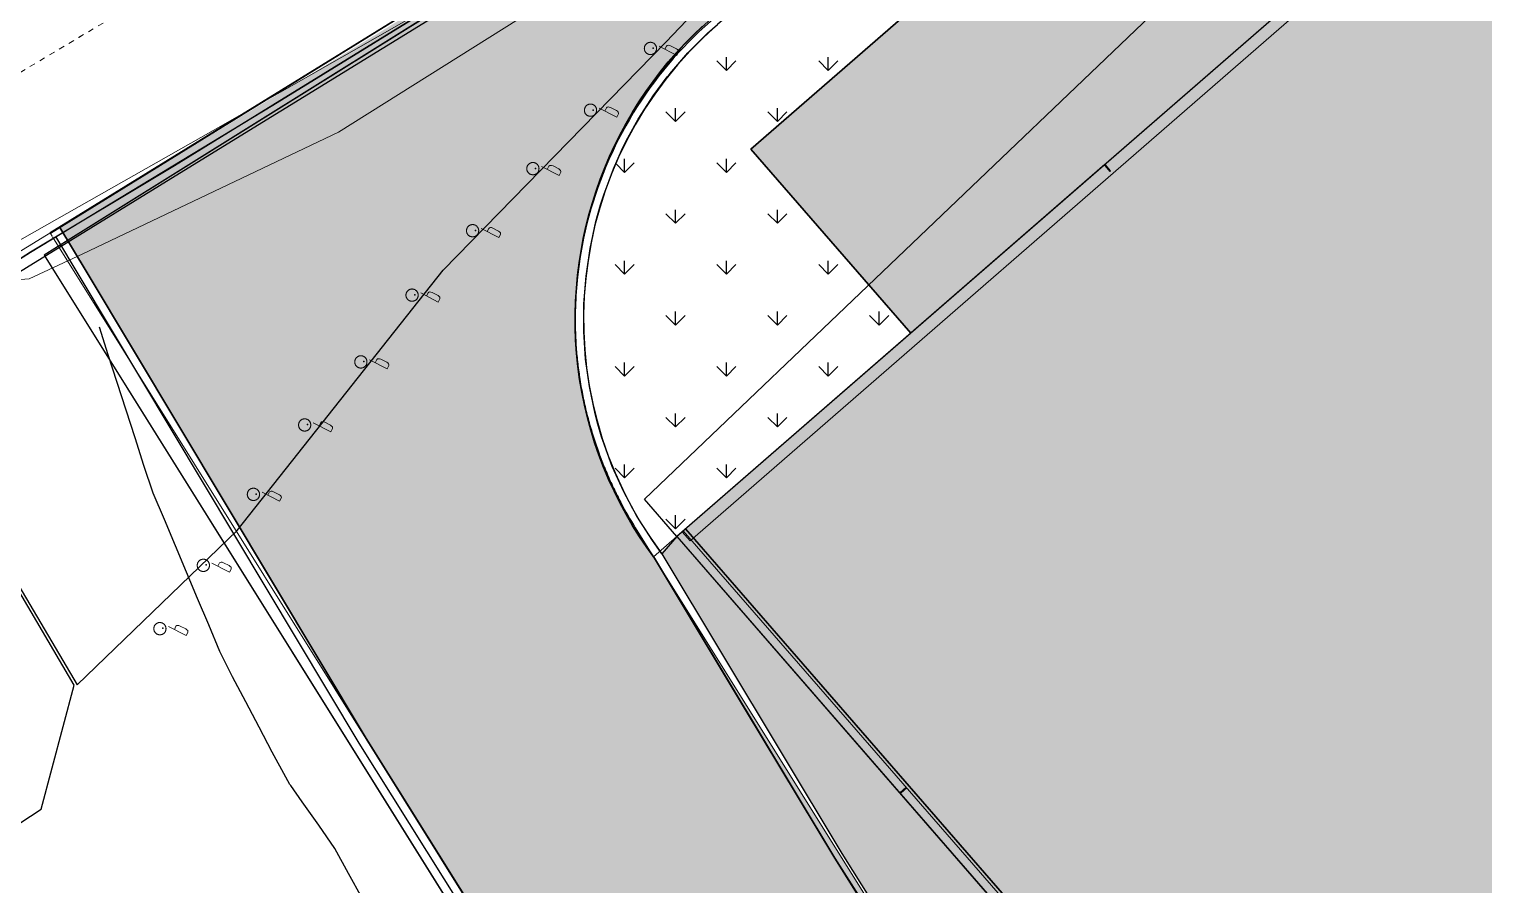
# Model space of a CAD drawing. Header units: metres. Extents: x 3 to 509016, y 4 to 6969473.
# Drawn here: x 507725.1 to 507750.76, y 6967223.06 to 6967238.15 of the extents above; entities that cross this region are included whole.
import ezdxf

# ---------------------------------------------------------------- set-up
doc = ezdxf.new("R2010")
doc.units = ezdxf.units.M
for name, pattern in [('AEC_Double Dash', [0.039, 0.015, -0.004, 0.006, -0.004, 0.006, -0.004]), ('DASHED', [19.05, 12.7, -6.35]), ('ISO-DASHED', [12, 8, -4]), ('ISO-DATUM', [30, 25, -5])]:
    doc.linetypes.add(name, pattern=pattern)
doc.layers.add('_PROP-BDY', color=6, linetype='Continuous', plot=False)
for name, color, linetype, lineweight in [('A-FLOR', 252, 'Continuous', 5), ('A-WALL', 252, 'Continuous', 5), ('A-WALL-FNSH', 252, 'Continuous', 5), ('C-PROP-LINE', 252, 'AEC_Double Dash', 5), ('D_UG_PIPES', 252, 'EXIST_SWD', 0), ('ROAD_FURNITURE', 252, 'Continuous', 0), ('S_RM_UG_PIPES', 252, 'EXIST_RISINGMAIN', 0)]:
    doc.layers.add(name, color=color, linetype=linetype, lineweight=lineweight)
doc.layers.add('C_HATCH_PR_BUILDING', color=7, linetype='Continuous', true_color=0xffffff)
doc.layers.add('HATCH_PAVEMENT_FOOTPATH', color=7, linetype='Continuous', true_color=0xffe8a3)
for name, color, linetype in [('CIV_BUILDING FOOTPRINT', 252, 'ISO-DATUM'), ('CIV_BUILDING ROOF', 7, 'DASHED'), ('EWS_BATTER TOE', 252, 'Continuous'), ('HATCH_LANDSCAPE', 1, 'Continuous'), ('HATCH_PAVEMENT_CARPARK', 254, 'Continuous'), ('KRB_BACK', 252, 'Continuous'), ('KRB_INV BARRIER [TYPE 1]', 2, 'ISO-DASHED'), ('KRB_LIP', 252, 'Continuous'), ('mga2020bdy', 252, 'Continuous'), ('mga2020ROAD_FURNITURE', 252, 'Continuous'), ('mga2020ROAD_KERB_BACK', 252, 'Continuous'), ('mga2020ROAD_KERB_LIP', 252, 'Continuous'), ('mga2020STR_SURFACES', 252, 'Continuous'), ('mga2020TOPO_GEN', 252, 'Continuous'), ('PAV_DRIVEWAY HEAVY DUTY', 252, 'Continuous'), ('PAV_FOOTPATH', 252, 'Continuous'), ('STRINGS LIP', 60, 'Continuous'), ('XREF', 7, 'Continuous')]:
    doc.layers.add(name, color=color, linetype=linetype)
doc.styles.get("Standard").update_dxf_attribs({"font": 'ARIALN.TTF'})
doc.linetypes.add('EXIST_RISINGMAIN', pattern='A,5,-2.5,5,-2,["RM",Standard,S=2.5,R=0,X=0,Y=-1.25],-5,5,-2.5,5,-2.5', length=34.5)
doc.linetypes.add('EXIST_SWD', pattern='A,5,-2.5,5,-2,["SWD",Standard,S=2.5,R=0,X=0,Y=-1.25],-8,5,-2.5,5,-2.5', length=37.5)

# ---------------------------------------------------------------- blocks, each defined once
blk = doc.blocks.new('XD_HATCH')
at = {"layer": 'C_HATCH_PR_BUILDING'}
h = blk.add_hatch(color=256, dxfattribs=at)
h.dxf.hatch_style = 1
h.paths.add_polyline_path([(507766.711, 6967255.442), (507736.522, 6967229.203), (507736.707, 6967228.989), (507736.687, 6967228.971), (507782.566, 6967176.226), (507795.661, 6967161.161), (507797.004, 6967162.328), (507817.315, 6967142.708), (507816.19, 6967141.318), (507902.111, 6967071.732), (507911.801, 6967083.72), (507919.918, 6967093.76), (507927.265, 6967102.833), (507888.211, 6967134.462), (507891.102, 6967138.268), (507841.624, 6967217.742), (507824.766, 6967203.095), (507829.311, 6967190.607), (507825.752, 6967187.514), (507795.494, 6967222.404)])
at = {"layer": 'HATCH_LANDSCAPE', "ltscale": 0.5}
h = blk.add_hatch(dxfattribs=at)
h.set_pattern_fill('GRASS', color=256, scale=0.05)
h.paths.add_polyline_path([(507765.688, 6967256.998), (507766.711, 6967255.442), (507751.616, 6967242.322), (507748.796, 6967245.567), (507737.825, 6967236.032), (507740.646, 6967232.787), (507736.521, 6967229.201), (507736.258, 6967228.895), (507736.078, 6967229.147), (507735.816, 6967229.56), (507735.584, 6967229.99), (507735.383, 6967230.436), (507735.215, 6967230.896), (507735.195, 6967230.96), (507735.117, 6967231.224), (507735.08, 6967231.366), (507734.979, 6967231.844), (507734.912, 6967232.329), (507734.88, 6967232.817), (507734.88, 6967233.246), (507734.883, 6967233.306), (507734.92, 6967233.794), (507734.99, 6967234.279), (507735.093, 6967234.757), (507735.174, 6967235.049), (507735.231, 6967235.227), (507735.402, 6967235.685), (507735.548, 6967236.012), (507735.605, 6967236.13), (507735.658, 6967236.233), (507735.839, 6967236.56), (507736.102, 6967236.972), (507736.351, 6967237.309), (507736.395, 6967237.363), (507736.716, 6967237.733), (507737.036, 6967238.053), (507737.062, 6967238.078), (507737.236, 6967238.233), (507737.812, 6967238.733), (507738.189, 6967239.061), (507738.566, 6967239.389), (507738.944, 6967239.717), (507739.321, 6967240.045), (507739.699, 6967240.373), (507739.892, 6967240.541), (507740.454, 6967241.028), (507740.832, 6967241.355), (507741.209, 6967241.683), (507741.587, 6967242.01), (507741.965, 6967242.338), (507742.343, 6967242.665), (507742.721, 6967242.993), (507743.099, 6967243.32), (507743.476, 6967243.648), (507743.854, 6967243.975), (507744.232, 6967244.303), (507744.61, 6967244.63), (507744.988, 6967244.958), (507745.365, 6967245.285), (507745.743, 6967245.613), (507746.121, 6967245.94), (507746.499, 6967246.268), (507746.877, 6967246.595), (507747.255, 6967246.923), (507747.632, 6967247.25), (507748.01, 6967247.578), (507748.388, 6967247.905), (507748.766, 6967248.233), (507749.144, 6967248.56), (507749.522, 6967248.888), (507749.899, 6967249.215), (507750.277, 6967249.543), (507750.655, 6967249.87), (507750.84, 6967250.033), (507750.925, 6967249.897), (507751.879, 6967248.371), (507765.448, 6967256.848)])
at = {"layer": 'HATCH_PAVEMENT_CARPARK'}
h = blk.add_hatch(color=256, dxfattribs=at)
h.dxf.hatch_style = 1
edge = h.paths.add_edge_path()
edge.add_arc((507820.003, 6967266.085), 90.985, 212.49045, 214.43315, ccw=False)
edge.add_line((507743.26, 6967217.211), (507739.398, 6967223.586))
edge.add_line((507739.398, 6967223.586), (507735.794, 6967229.354))
edge.add_arc((507741.735, 6967233.063), 7.004, 130.4092, 211.9744, ccw=False)
edge.add_line((507737.195, 6967238.395), (507750.654, 6967250.094))
edge.add_line((507750.654, 6967250.094), (507741.05, 6967244.042))
edge.add_line((507741.05, 6967244.042), (507736.887, 6967241.488))
edge.add_line((507736.887, 6967241.488), (507736.596, 6967241.375))
edge.add_line((507736.596, 6967241.375), (507734.55, 6967240.12))
edge.add_line((507734.55, 6967240.12), (507731.321, 6967238.12))
edge.add_line((507731.321, 6967238.12), (507725.641, 6967234.654))
edge.add_line((507725.641, 6967234.654), (507731.043, 6967225.636))
edge.add_line((507731.043, 6967225.636), (507734.314, 6967220.406))
edge.add_line((507734.314, 6967220.406), (507740.71, 6967210.555))
edge.add_arc((507792.018, 6967243.469), 60.957, 212.67978, 223.00419)
edge.add_line((507747.44, 6967201.893), (507760.817, 6967187.542))
edge.add_line((507760.817, 6967187.542), (507809.449, 6967136.334))
edge.add_line((507809.449, 6967136.334), (507818.102, 6967127.228))
edge.add_line((507818.102, 6967127.228), (507823.852, 6967121.378))
edge.add_line((507823.852, 6967121.378), (507824.492, 6967120.745))
edge.add_arc((508006.447, 6967303.151), 257.643, 225.07103, 227.49079)
edge.add_line((507832.355, 6967113.225), (507846.232, 6967101.068))
edge.add_line((507846.232, 6967101.068), (507853.401, 6967095.287))
edge.add_line((507853.401, 6967095.287), (507861.259, 6967089.103))
edge.add_line((507861.259, 6967089.103), (507875.892, 6967078.04))
edge.add_line((507875.892, 6967078.04), (507894.996, 6967066.105))
edge.add_line((507894.996, 6967066.105), (507898.306, 6967064.422))
edge.add_arc((507903.258, 6967076.442), 13, 247.607, 320.5781)
edge.add_line((507913.301, 6967068.186), (507923.209, 6967080.381))
edge.add_line((507923.209, 6967080.381), (507928.884, 6967087.367))
edge.add_line((507928.884, 6967087.367), (507934.503, 6967094.285))
edge.add_arc((507925.6, 6967101.304), 11.338, 321.7466, 356.9562)
edge.add_arc((507925.051, 6967101.301), 11.886, 357.1121, 390.6511)
edge.add_line((507935.276, 6967107.361), (507928.355, 6967118.419))
edge.add_arc((507932.593, 6967121.072), 5, 172.2504, 212.042, ccw=False)
edge.add_line((507927.638, 6967121.746), (507927.905, 6967123.707))
edge.add_line((507927.905, 6967123.707), (507927.905, 6967123.707))
edge.add_line((507927.905, 6967123.707), (507928.222, 6967126.036))
edge.add_line((507928.222, 6967126.036), (507922.15, 6967126.731))
edge.add_line((507922.15, 6967126.731), (507921.982, 6967124.77))
edge.add_line((507921.982, 6967124.77), (507922.008, 6967120.889))
edge.add_arc((507933.653, 6967120.754), 11.645, 179.3346, 190.5058)
edge.add_arc((507935.181, 6967121.115), 13.214, 190.8395, 200.6804)
edge.add_arc((507934.907, 6967121.234), 13.001, 201.5983, 211.6011)
edge.add_line((507923.833, 6967114.422), (507928.422, 6967107.084))
edge.add_arc((507919.474, 6967101.5), 10.548, 18.5241, 31.9651, ccw=False)
edge.add_line((507929.475, 6967104.851), (507929.787, 6967103.654))
edge.add_line((507929.787, 6967103.654), (507929.949, 6967102.428))
edge.add_arc((507919.973, 6967101.735), 10, -10.2075, 3.9733, ccw=False)
edge.add_arc((507921.309, 6967101.319), 8.612, 334.462, 350.9422, ccw=False)
edge.add_line((507929.08, 6967097.606), (507928.501, 6967096.513))
edge.add_line((507928.501, 6967096.513), (507927.791, 6967095.501))
edge.add_line((507927.791, 6967095.501), (507924.256, 6967091.166))
edge.add_line((507924.256, 6967091.166), (507918.568, 6967084.191))
edge.add_line((507918.568, 6967084.191), (507911.58, 6967075.614))
edge.add_line((507911.58, 6967075.614), (507910.645, 6967074.541))
edge.add_line((507910.645, 6967074.541), (507910.131, 6967074.048))
edge.add_line((507910.131, 6967074.048), (507909.863, 6967073.813))
edge.add_line((507909.863, 6967073.813), (507909.587, 6967073.587))
edge.add_line((507909.587, 6967073.587), (507909.304, 6967073.367))
edge.add_line((507909.304, 6967073.367), (507909.013, 6967073.157))
edge.add_line((507909.013, 6967073.157), (507908.416, 6967072.764))
edge.add_line((507908.416, 6967072.764), (507907.795, 6967072.408))
edge.add_line((507907.795, 6967072.408), (507907.154, 6967072.091))
edge.add_line((507907.154, 6967072.091), (507906.825, 6967071.948))
edge.add_line((507906.825, 6967071.948), (507906.493, 6967071.814))
edge.add_line((507906.493, 6967071.814), (507905.816, 6967071.577))
edge.add_line((507905.816, 6967071.577), (507905.127, 6967071.382))
edge.add_line((507905.127, 6967071.382), (507904.429, 6967071.208))
edge.add_line((507904.429, 6967071.208), (507903.012, 6967071.034))
edge.add_line((507903.012, 6967071.034), (507901.581, 6967071.056))
edge.add_line((507901.581, 6967071.056), (507900.489, 6967071.127))
edge.add_line((507900.489, 6967071.127), (507899.41, 6967071.292))
edge.add_line((507899.41, 6967071.292), (507898.989, 6967071.383))
edge.add_line((507898.989, 6967071.383), (507898.134, 6967071.614))
edge.add_line((507898.134, 6967071.614), (507897.297, 6967071.904))
edge.add_line((507897.297, 6967071.904), (507895.368, 6967072.947))
edge.add_line((507895.368, 6967072.947), (507879.298, 6967082.987))
edge.add_line((507879.298, 6967082.987), (507866.995, 6967092.289))
edge.add_line((507866.995, 6967092.289), (507856.54, 6967100.453))
edge.add_line((507856.54, 6967100.453), (507836.168, 6967117.777))
edge.add_line((507836.168, 6967117.777), (507828.863, 6967124.875))
edge.add_line((507828.863, 6967124.875), (507821.037, 6967132.845))
edge.add_line((507821.037, 6967132.845), (507813.741, 6967140.457))
edge.add_line((507813.741, 6967140.457), (507815.658, 6967142.761))
edge.add_line((507815.658, 6967142.761), (507797.065, 6967160.683))
edge.add_line((507797.065, 6967160.683), (507795.715, 6967159.508))
edge.add_line((507795.715, 6967159.508), (507754.472, 6967202.936))
edge.add_line((507754.472, 6967202.936), (507751.459, 6967206.268))
edge.add_arc((507819.868, 6967266.093), 90.877, 214.4857, 221.17028, ccw=False)
at = {"layer": 'HATCH_PAVEMENT_FOOTPATH'}
h = blk.add_hatch(color=256, dxfattribs=at)
h.dxf.hatch_style = 1
h.paths.add_polyline_path([(507740.646, 6967232.787), (507737.825, 6967236.032), (507748.796, 6967245.567), (507751.616, 6967242.322)])
h = blk.add_hatch(color=256, dxfattribs=at)
h.dxf.hatch_style = 1
h.paths.add_polyline_path([(507816.19, 6967141.318), (507817.315, 6967142.708), (507797.004, 6967162.328), (507795.661, 6967161.161), (507782.566, 6967176.226), (507736.687, 6967228.971), (507736.707, 6967228.989), (507736.521, 6967229.201), (507736.245, 6967228.918), (507736.554, 6967228.404), (507736.811, 6967227.975), (507737.068, 6967227.546), (507737.326, 6967227.118), (507737.583, 6967226.689), (507737.846, 6967226.25), (507738.098, 6967225.832), (507738.355, 6967225.403), (507738.613, 6967224.974), (507738.87, 6967224.546), (507739.128, 6967224.117), (507739.435, 6967223.606), (507739.647, 6967223.266), (507739.913, 6967222.842), (507740.178, 6967222.419), (507740.444, 6967221.995), (507740.709, 6967221.571), (507740.974, 6967221.147), (507741.24, 6967220.723), (507741.411, 6967220.45), (507741.505, 6967220.3), (507741.77, 6967219.876), (507742.035, 6967219.452), (507742.301, 6967219.028), (507742.566, 6967218.604), (507742.831, 6967218.18), (507743.096, 6967217.756), (507743.387, 6967217.291), (507743.629, 6967216.913), (507743.901, 6967216.494), (507744.224, 6967216), (507744.45, 6967215.66), (507744.728, 6967215.246), (507745.084, 6967214.723), (507745.292, 6967214.422), (507745.577, 6967214.012), (507745.865, 6967213.604), (507746.155, 6967213.198), (507746.447, 6967212.793), (507746.741, 6967212.39), (507747.038, 6967211.989), (507747.337, 6967211.589), (507747.638, 6967211.19), (507747.941, 6967210.794), (507748.246, 6967210.399), (507748.554, 6967210.006), (507748.863, 6967209.614), (507749.175, 6967209.224), (507749.489, 6967208.836), (507749.805, 6967208.45), (507750.123, 6967208.065), (507750.444, 6967207.683), (507750.766, 6967207.301), (507751.091, 6967206.922), (507751.417, 6967206.545), (507751.571, 6967206.368), (507751.748, 6967206.173), (507752.418, 6967205.431), (507753.089, 6967204.689), (507753.759, 6967203.947), (507754.582, 6967203.038), (507755.112, 6967202.479), (507755.8, 6967201.754), (507756.489, 6967201.029), (507757.178, 6967200.304), (507757.866, 6967199.579), (507758.555, 6967198.854), (507758.732, 6967198.667), (507759.244, 6967198.129), (507759.932, 6967197.404), (507760.621, 6967196.679), (507761.31, 6967195.953), (507761.998, 6967195.228), (507762.687, 6967194.503), (507763.375, 6967193.778), (507764.064, 6967193.053), (507764.753, 6967192.328), (507765.276, 6967191.777), (507765.441, 6967191.603), (507766.13, 6967190.878), (507766.819, 6967190.153), (507767.507, 6967189.428), (507768.196, 6967188.702), (507768.885, 6967187.977), (507769.573, 6967187.252), (507770.262, 6967186.527), (507770.951, 6967185.802), (507771.639, 6967185.077), (507772.328, 6967184.352), (507773.016, 6967183.627), (507773.705, 6967182.902), (507774.394, 6967182.176), (507775.082, 6967181.451), (507775.771, 6967180.726), (507776.46, 6967180.001), (507777.148, 6967179.276), (507777.837, 6967178.551), (507778.526, 6967177.826), (507779.214, 6967177.101), (507779.903, 6967176.376), (507780.591, 6967175.651), (507781.28, 6967174.925), (507781.969, 6967174.2), (507782.657, 6967173.475), (507783.346, 6967172.75), (507784.035, 6967172.025), (507784.723, 6967171.3), (507785.412, 6967170.575), (507786.101, 6967169.85), (507786.789, 6967169.125), (507787.478, 6967168.399), (507788.166, 6967167.674), (507788.855, 6967166.949), (507789.544, 6967166.224), (507790.232, 6967165.499), (507790.921, 6967164.774), (507791.61, 6967164.049), (507792.298, 6967163.324), (507792.987, 6967162.599), (507793.676, 6967161.874), (507794.364, 6967161.148), (507795.053, 6967160.423), (507795.725, 6967159.716), (507796.281, 6967160.199), (507797.07, 6967160.886), (507797.235, 6967160.727), (507797.955, 6967160.033), (507798.675, 6967159.339), (507799.395, 6967158.645), (507800.115, 6967157.951), (507800.835, 6967157.257), (507801.555, 6967156.563), (507802.275, 6967155.869), (507802.995, 6967155.175), (507803.715, 6967154.481), (507804.435, 6967153.787), (507805.155, 6967153.093), (507805.875, 6967152.399), (507806.595, 6967151.705), (507807.315, 6967151.011), (507808.035, 6967150.317), (507808.755, 6967149.623), (507809.475, 6967148.929), (507810.195, 6967148.235), (507810.915, 6967147.541), (507811.635, 6967146.847), (507812.355, 6967146.153), (507813.074, 6967145.459), (507813.794, 6967144.765), (507814.514, 6967144.071), (507815.234, 6967143.377), (507815.861, 6967142.774), (507815.606, 6967142.459), (507814.977, 6967141.681), (507814.348, 6967140.904), (507813.941, 6967140.466), (507814.091, 6967140.308), (507816.88, 6967137.44), (507817.569, 6967136.715), (507818.257, 6967135.99), (507818.946, 6967135.265), (507819.635, 6967134.54), (507820.323, 6967133.815), (507821.145, 6967132.95), (507821.708, 6967132.376), (507822.409, 6967131.662), (507823.11, 6967130.949), (507823.81, 6967130.235), (507824.511, 6967129.521), (507825.211, 6967128.808), (507825.912, 6967128.094), (507826.613, 6967127.381), (507827.313, 6967126.667), (507828.014, 6967125.954), (507828.714, 6967125.24), (507828.968, 6967124.982), (507829.423, 6967124.54), (507830.14, 6967123.843), (507830.858, 6967123.146), (507831.575, 6967122.449), (507832.292, 6967121.752), (507833.009, 6967121.055), (507833.726, 6967120.358), (507834.444, 6967119.662), (507835.161, 6967118.965), (507835.878, 6967118.268), (507836.269, 6967117.888), (507836.608, 6967117.6), (507837.37, 6967116.952), (507838.132, 6967116.304), (507838.893, 6967115.656), (507839.655, 6967115.009), (507840.417, 6967114.361), (507841.179, 6967113.713), (507841.941, 6967113.065), (507842.702, 6967112.417), (507843.464, 6967111.77), (507844.226, 6967111.122), (507844.988, 6967110.474), (507845.75, 6967109.826), (507846.511, 6967109.178), (507847.273, 6967108.531), (507848.035, 6967107.883), (507848.797, 6967107.235), (507849.559, 6967106.587), (507850.32, 6967105.939), (507851.082, 6967105.291), (507851.844, 6967104.644), (507852.606, 6967103.996), (507853.368, 6967103.348), (507854.129, 6967102.7), (507854.891, 6967102.052), (507855.653, 6967101.405), (507856.415, 6967100.757), (507856.635, 6967100.57), (507857.19, 6967100.136), (507857.979, 6967099.52), (507858.767, 6967098.905), (507859.555, 6967098.289), (507860.343, 6967097.674), (507861.131, 6967097.058), (507861.919, 6967096.443), (507862.707, 6967095.827), (507863.496, 6967095.212), (507864.284, 6967094.596), (507865.072, 6967093.981), (507865.86, 6967093.365), (507866.648, 6967092.75), (507867.086, 6967092.408), (507867.439, 6967092.141), (507868.236, 6967091.538), (507869.034, 6967090.935), (507869.832, 6967090.332), (507870.629, 6967089.729), (507871.427, 6967089.126), (507872.225, 6967088.523), (507873.022, 6967087.92), (507873.82, 6967087.317), (507874.618, 6967086.714), (507875.416, 6967086.111), (507876.213, 6967085.508), (507877.011, 6967084.905), (507877.809, 6967084.301), (507878.606, 6967083.698), (507879.394, 6967083.104), (507880.242, 6967082.574), (507881.09, 6967082.045), (507881.938, 6967081.515), (507882.786, 6967080.985), (507883.634, 6967080.455), (507884.482, 6967079.925), (507885.331, 6967079.395), (507886.179, 6967078.865), (507887.027, 6967078.335), (507887.875, 6967077.806), (507888.723, 6967077.276), (507889.571, 6967076.746), (507890.419, 6967076.216), (507890.786, 6967075.987), (507891.267, 6967075.686), (507892.115, 6967075.156), (507892.963, 6967074.626), (507893.811, 6967074.097), (507894.659, 6967073.567), (507895.507, 6967073.037), (507895.932, 6967072.787), (507896.368, 6967072.553), (507896.812, 6967072.337), (507897.264, 6967072.139), (507897.724, 6967071.959), (507898.191, 6967071.798), (507898.393, 6967071.735), (507898.664, 6967071.655), (507899.143, 6967071.532), (507899.625, 6967071.428), (507900.112, 6967071.343), (507900.602, 6967071.277), (507901.094, 6967071.232), (507901.587, 6967071.206), (507902.081, 6967071.2), (507902.575, 6967071.213), (507903.067, 6967071.247), (507903.173, 6967071.258), (507902.299, 6967071.964), (507902.111, 6967071.732)])
at = {"elevation": 4.784}
blk.add_lwpolyline([(507748.796, 6967245.567), (507737.825, 6967236.032), (507740.646, 6967232.787), (507736.521, 6967229.201), (507736.258, 6967228.895), (507736.078, 6967229.147), (507735.816, 6967229.56), (507735.584, 6967229.99), (507735.383, 6967230.436), (507735.215, 6967230.896), (507735.195, 6967230.96), (507735.117, 6967231.224), (507735.08, 6967231.366), (507734.979, 6967231.844), (507734.912, 6967232.329), (507734.88, 6967232.817), (507734.88, 6967233.246), (507734.883, 6967233.306), (507734.92, 6967233.794), (507734.99, 6967234.279), (507735.093, 6967234.757), (507735.174, 6967235.049), (507735.231, 6967235.227), (507735.402, 6967235.685), (507735.548, 6967236.012), (507735.605, 6967236.13), (507735.658, 6967236.233), (507735.839, 6967236.56), (507736.102, 6967236.972), (507736.351, 6967237.309), (507736.395, 6967237.363), (507736.716, 6967237.733), (507737.036, 6967238.053), (507737.062, 6967238.078), (507737.236, 6967238.233)], dxfattribs=at)
blk = doc.blocks.new('25027_BNP_Skygate Play-Sheet - 000101 - SITE PLAN')
at = {"layer": '_PROP-BDY'}
for p, q in [((-2226983, 4059444), (-2260611, 4059444)), ((-2226983, 4009382), (-2226983, 4059444))]:
    blk.add_line(p, q, dxfattribs=at)
at = {"layer": 'A-FLOR'}
for p, q in [((-2226726, 4056701), (-2226673, 4062632)), ((-2246565, 4059144), (-2226784, 4059144)), ((-2226776, 4059144), (-2226715, 4059144)), ((-2226756, 4050372), (-2226715, 4059144)), ((-2236588, 4053144), (-2256858, 4053144)), ((-2235542, 4042751), (-2235536, 4042716))]:
    blk.add_line(p, q, dxfattribs=at)
for points in [[(-2236077, 4053125), (-2236247, 4053138), (-2236417, 4053144), (-2236588, 4053144)], [(-2236007, 4053120), (-2236030, 4053122), (-2236053, 4053123), (-2236077, 4053125)], [(-2235717, 4053090), (-2235814, 4053102), (-2235910, 4053112), (-2236007, 4053120)], [(-2235429, 4053047), (-2235525, 4053063), (-2235621, 4053077), (-2235717, 4053090)], [(-2234860, 4052927), (-2234954, 4052951), (-2235048, 4052973), (-2235143, 4052993)], [(-2234579, 4052849), (-2234672, 4052877), (-2234766, 4052903), (-2234860, 4052927)], [(-2234302, 4052760), (-2234394, 4052792), (-2234487, 4052822), (-2234579, 4052849)], [(-2233761, 4052547), (-2233850, 4052587), (-2233939, 4052624), (-2234029, 4052659)], [(-2233497, 4052424), (-2233584, 4052467), (-2233672, 4052508), (-2233761, 4052547)], [(-2233239, 4052290), (-2233324, 4052337), (-2233410, 4052382), (-2233497, 4052424)], [(-2232740, 4051991), (-2232821, 4052044), (-2232903, 4052096), (-2232986, 4052146)], [(-2232500, 4051826), (-2232579, 4051883), (-2232659, 4051938), (-2232740, 4051991)], [(-2232267, 4051651), (-2232344, 4051711), (-2232421, 4051769), (-2232500, 4051826)], [(-2231415, 4050860), (-2231546, 4051003), (-2231683, 4051141), (-2231825, 4051273)], [(-2231224, 4050641), (-2231286, 4050715), (-2231350, 4050788), (-2231415, 4050860)], [(-2230869, 4050180), (-2230925, 4050259), (-2230982, 4050337), (-2231041, 4050414)], [(-2230706, 4049938), (-2230758, 4050020), (-2230813, 4050100), (-2230869, 4050180)], [(-2230553, 4049691), (-2230602, 4049774), (-2230653, 4049857), (-2230706, 4049938)], [(-2230279, 4049177), (-2230321, 4049264), (-2230365, 4049351), (-2230411, 4049437)], [(-2230159, 4048912), (-2230197, 4049001), (-2230237, 4049090), (-2230279, 4049177)], [(-2230049, 4048642), (-2230084, 4048733), (-2230120, 4048823), (-2230159, 4048912)], [(-2229864, 4048091), (-2229891, 4048184), (-2229920, 4048277), (-2229951, 4048368)], [(-2229789, 4047810), (-2229812, 4047904), (-2229837, 4047998), (-2229864, 4048091)], [(-2229726, 4047526), (-2229745, 4047621), (-2229766, 4047715), (-2229789, 4047809)]]:
    blk.add_open_spline(points, degree=3, dxfattribs=at)
for points, knots in [([(-2235143, 4052993), (-2235215, 4053008), (-2235310, 4053027), (-2235405, 4053043), (-2235429, 4053047)], [-0.14705882, -0.14705882, -0.14705882, -0.14705882, -0.125, -0.11764706, -0.11764706, -0.11764706, -0.11764706]), ([(-2234029, 4052659), (-2234075, 4052677), (-2234165, 4052712), (-2234257, 4052744), (-2234302, 4052760)], [-0.26470542, -0.26470542, -0.26470542, -0.26470542, -0.25, -0.23529509, -0.23529509, -0.23529509, -0.23529509]), ([(-2232986, 4052146), (-2233007, 4052158), (-2233090, 4052208), (-2233175, 4052256), (-2233239, 4052290)], [-0.38235235, -0.38235235, -0.38235235, -0.38235235, -0.375, -0.35294118, -0.35294118, -0.35294118, -0.35294118]), ([(-2231825, 4051273), (-2231896, 4051339), (-2232041, 4051468), (-2232191, 4051591), (-2232267, 4051651)], [-0.52941176, -0.52941176, -0.52941176, -0.52941176, -0.5, -0.47058876, -0.47058876, -0.47058876, -0.47058876]), ([(-2231041, 4050414), (-2231086, 4050471), (-2231146, 4050547), (-2231208, 4050622), (-2231224, 4050641)], [-0.64705882, -0.64705882, -0.64705882, -0.64705882, -0.625, -0.61764761, -0.61764761, -0.61764761, -0.61764761]), ([(-2230411, 4049437), (-2230434, 4049479), (-2230480, 4049565), (-2230529, 4049649), (-2230553, 4049691)], [-0.7647048, -0.7647048, -0.7647048, -0.7647048, -0.75, -0.73529454, -0.73529454, -0.73529454, -0.73529454]), ([(-2229951, 4048368), (-2229959, 4048391), (-2229990, 4048483), (-2230023, 4048574), (-2230049, 4048642)], [-0.88235294, -0.88235294, -0.88235294, -0.88235294, -0.875, -0.85294118, -0.85294118, -0.85294118, -0.85294118])]:
    blk.add_open_spline(points, degree=3, knots=knots, dxfattribs=at)
at = {"layer": 'A-WALL'}
for p, q in [((-2237188, 4053144), (-2237103, 4052608)), ((-2237080, 4052459), (-2250064, 4050403)), ((-2237072, 4052410), (-2250056, 4050353)), ((-2237103, 4052608), (-2243012, 4051672)), ((-2237290, 4052450), (-2237083, 4052482)), ((-2231073, 4013199), (-2237290, 4052450)), ((-2237072, 4052410), (-2237103, 4052608)), ((-2237083, 4052482), (-2235542, 4042751)), ((-2243047, 4051666), (-2250088, 4050551)), ((-2243047, 4051666), (-2243012, 4051672)), ((-2243035, 4051658), (-2243047, 4051666)), ((-2243013, 4051520), (-2243035, 4051658)), ((-2243012, 4051672), (-2243020, 4051660)), ((-2243020, 4051660), (-2242998, 4051522)), ((-2232001, 4047883), (-2236248, 4047210)), ((-2229727, 4033527), (-2232001, 4047883)), ((-2235689, 4042718), (-2235550, 4042739)), ((-2235686, 4042703), (-2235689, 4042718)), ((-2235548, 4042725), (-2235686, 4042703)), ((-2235550, 4042739), (-2235542, 4042751)), ((-2235536, 4042716), (-2235548, 4042725)), ((-2235536, 4042716), (-2233978, 4032874))]:
    blk.add_line(p, q, dxfattribs=at)
at = {"layer": 'A-WALL-FNSH'}
for p, q in [((-2237070, 4052401), (-2237072, 4052410)), ((-2250055, 4050345), (-2237070, 4052401))]:
    blk.add_line(p, q, dxfattribs=at)
at = {"layer": 'C-PROP-LINE'}
blk.add_line((-2223988, 4059891), (-2225151, 4003276), dxfattribs=at)
blk = doc.blocks.new('XE_ARCH')
at = {"xscale": 0.001, "yscale": 0.001, "zscale": 0.001, "rotation": 121.996}
blk.add_blockref('25027_BNP_Skygate Play-Sheet - 000101 - SITE PLAN', (509988.126, 6971273.77), dxfattribs=at)
blk = doc.blocks.new('XE_LOT BOUNDARY')
at = {"layer": '_PROP-BDY'}
for p, q in [((507767.819, 6967260.688), (507725.362, 6967234.162)), ((507725.362, 6967234.162), (507743.179, 6967205.643))]:
    blk.add_line(p, q, dxfattribs=at)
at = {"layer": 'C-PROP-LINE'}
blk.add_line((507723.395, 6967236.465), (507772.025, 6967265.477), dxfattribs=at)
blk = doc.blocks.new('BAC R BOL SMALL')
for p, q in [((-4.3679, 0.1747), (-4.3729, -0.0484)), ((-4.3519, 0.3993), (-4.3679, 0.1747)), ((-4.3247, 0.625), (-4.3519, 0.3993)), ((-4.2862, 0.8515), (-4.3247, 0.625)), ((-4.2362, 1.0785), (-4.2862, 0.8515)), ((-4.1746, 1.3056), (-4.2362, 1.0785)), ((-4.1012, 1.5325), (-4.1746, 1.3056)), ((-4.0159, 1.7589), (-4.1012, 1.5325)), ((-3.9185, 1.9844), (-4.0159, 1.7589)), ((-3.8088, 2.2087), (-3.9185, 1.9844)), ((-3.6931, 2.3988), (-3.8088, 2.2087)), ((-3.569, 2.5811), (-3.6931, 2.3988)), ((-3.4369, 2.7554), (-3.569, 2.5811)), ((-3.2973, 2.9215), (-3.4369, 2.7554)), ((-3.1504, 3.0794), (-3.2973, 2.9215)), ((-2.9967, 3.229), (-3.1504, 3.0794)), ((-2.8365, 3.3701), (-2.9967, 3.229)), ((-2.6702, 3.5026), (-2.8365, 3.3701)), ((-2.4982, 3.6265), (-2.6702, 3.5026)), ((-2.3209, 3.7415), (-2.4982, 3.6265)), ((-2.1385, 3.8476), (-2.3209, 3.7415)), ((-1.9516, 3.9447), (-2.1385, 3.8476)), ((-1.7605, 4.0325), (-1.9516, 3.9447)), ((-1.5655, 4.1112), (-1.7605, 4.0325)), ((-1.367, 4.1804), (-1.5655, 4.1112)), ((-1.1654, 4.2401), (-1.367, 4.1804)), ((-0.9611, 4.2902), (-1.1654, 4.2401)), ((-0.7544, 4.3306), (-0.9611, 4.2902)), ((-0.5458, 4.3611), (-0.7544, 4.3306)), ((-0.3356, 4.3816), (-0.5458, 4.3611)), ((-0.1241, 4.392), (-0.3356, 4.3816)), ((0.0882, 4.3922), (-0.1241, 4.392)), ((0.301, 4.3821), (0.0882, 4.3922)), ((0.5139, 4.3616), (0.301, 4.3821)), ((0.7265, 4.3305), (0.5139, 4.3616)), ((0.9385, 4.2888), (0.7265, 4.3305)), ((1.1495, 4.2362), (0.9385, 4.2888)), ((1.359, 4.1728), (1.1495, 4.2362)), ((1.5668, 4.0983), (1.359, 4.1728)), ((1.7725, 4.0127), (1.5668, 4.0983)), ((1.9756, 3.9158), (1.7725, 4.0127)), ((2.364, 3.6868), (2.1736, 3.8056)), ((2.5466, 3.5598), (2.364, 3.6868)), ((2.7214, 3.4249), (2.5466, 3.5598)), ((2.8881, 3.2825), (2.7214, 3.4249)), ((3.0465, 3.1328), (2.8881, 3.2825)), ((3.1966, 2.9762), (3.0465, 3.1328)), ((3.3382, 2.813), (3.1966, 2.9762)), ((3.4711, 2.6437), (3.3382, 2.813)), ((3.5951, 2.4684), (3.4711, 2.6437)), ((3.7101, 2.2875), (3.5951, 2.4684)), ((3.816, 2.1015), (3.7101, 2.2875)), ((3.9126, 1.9105), (3.816, 2.1015)), ((3.9998, 1.7149), (3.9126, 1.9105)), ((4.0773, 1.5151), (3.9998, 1.7149)), ((4.145, 1.3114), (4.0773, 1.5151)), ((4.2028, 1.1041), (4.145, 1.3114)), ((4.2506, 0.8936), (4.2028, 1.1041)), ((4.2881, 0.6801), (4.2506, 0.8936)), ((4.3152, 0.4641), (4.2881, 0.6801)), ((4.3318, 0.2458), (4.3152, 0.4641)), ((4.3376, 0.0256), (4.3318, 0.2458)), ((4.3327, -0.1962), (4.3376, 0.0256)), ((6.1384, 1.5522), (18.6973, -4.9036)), ((11.43, 1.6933), (10.2659, -0.5997)), ((11.9592, 2.1519), (11.43, 1.6933)), ((12.7353, 2.293), (11.9592, 2.1519)), ((13.3703, 2.2225), (12.7353, 2.293)), ((14.3228, 1.905), (13.3703, 2.2225)), ((18.4856, -0.2117), (14.3228, 1.905)), ((-4.3729, -0.0484), (-4.367, -0.2697)), ((-4.367, -0.2697), (-4.3504, -0.4889)), ((-4.3504, -0.4889), (-4.3233, -0.7057)), ((-4.3233, -0.7057), (-4.2858, -0.9197)), ((-4.2858, -0.9197), (-4.2381, -1.1305)), ((-4.2381, -1.1305), (-4.1802, -1.3379)), ((-4.1802, -1.3379), (-4.1125, -1.5415)), ((-4.1125, -1.5415), (-4.035, -1.741)), ((-4.035, -1.741), (-3.9478, -1.936)), ((-3.9478, -1.936), (-3.8512, -2.1263)), ((-3.8512, -2.1263), (-3.7453, -2.3115)), ((-3.7453, -2.3115), (-3.6303, -2.4912)), ((-3.6303, -2.4912), (-3.5063, -2.6651)), ((-3.5063, -2.6651), (-3.3734, -2.8329)), ((-3.3734, -2.8329), (-3.2318, -2.9943)), ((-3.2318, -2.9943), (-3.0817, -3.1489)), ((-3.0817, -3.1489), (-2.9233, -3.2965)), ((-2.9233, -3.2965), (-2.7566, -3.4365)), ((-2.7566, -3.4365), (-2.5818, -3.5688)), ((-2.5818, -3.5688), (-2.3992, -3.6931)), ((-2.3992, -3.6931), (-2.2088, -3.8088)), ((-2.2088, -3.8088), (-1.9877, -3.9154)), ((-1.9877, -3.9154), (-1.7652, -4.0101)), ((-1.7652, -4.0101), (-1.5416, -4.0931)), ((-1.5416, -4.0931), (-1.3173, -4.1646)), ((-1.3173, -4.1646), (-1.0926, -4.2245)), ((-1.0926, -4.2245), (-0.8679, -4.2732)), ((-0.8679, -4.2732), (-0.6435, -4.3106)), ((-0.6435, -4.3106), (-0.4197, -4.337)), ((-0.4197, -4.337), (-0.1969, -4.3525)), ((-0.1969, -4.3525), (0.0246, -4.3573)), ((0.0246, -4.3573), (0.2444, -4.3514)), ((0.2444, -4.3514), (0.4623, -4.335)), ((0.4623, -4.335), (0.6778, -4.3082)), ((0.6778, -4.3082), (0.8906, -4.2712)), ((0.8906, -4.2712), (1.1005, -4.2241)), ((1.1005, -4.2241), (1.307, -4.1671)), ((1.307, -4.1671), (1.5099, -4.1002)), ((1.5099, -4.1002), (1.7087, -4.0236)), ((1.7087, -4.0236), (1.9031, -3.9375)), ((1.9031, -3.9375), (2.0929, -3.842)), ((2.0929, -3.842), (2.2776, -3.7372)), ((2.2776, -3.7372), (2.457, -3.6233)), ((2.457, -3.6233), (2.6306, -3.5003)), ((2.6306, -3.5003), (2.7982, -3.3685)), ((2.7982, -3.3685), (2.9594, -3.2279)), ((2.9594, -3.2279), (3.1139, -3.0788)), ((3.1139, -3.0788), (3.2613, -2.9211)), ((3.2613, -2.9211), (3.4013, -2.7552)), ((3.4013, -2.7552), (3.5336, -2.5811)), ((3.5336, -2.5811), (3.6578, -2.3989)), ((3.6578, -2.3989), (3.7736, -2.2088)), ((3.7736, -2.2088), (3.8833, -1.9876)), ((3.8833, -1.9876), (3.9807, -1.7651)), ((3.9807, -1.7651), (4.066, -1.5415)), ((4.066, -1.5415), (4.1394, -1.3172)), ((4.1394, -1.3172), (4.201, -1.0925)), ((4.201, -1.0925), (4.251, -0.8677)), ((4.251, -0.8677), (4.2895, -0.6432)), ((4.2895, -0.6432), (4.3167, -0.4192)), ((4.3167, -0.4192), (4.3327, -0.1962)), ((19.1911, -0.7409), (18.4856, -0.2117)), ((18.6973, -4.9036), (19.8614, -2.6106)), ((19.7909, -1.4111), (19.1911, -0.7409)), ((19.8967, -2.0109), (19.7909, -1.4111)), ((19.8614, -2.6106), (19.8967, -2.0109))]:
    blk.add_line(p, q)
blk = doc.blocks.new('XE_SURVEY')
at = {"layer": 'D_UG_PIPES', "flags": 128}
blk.add_lwpolyline([(507716.945, 6967228.716), (507720.995, 6967231.995), (507721.818, 6967232.661), (507728.342, 6967236.36), (507737.461, 6967241.566), (507738.86, 6967242.377), (507740.13, 6967243.174), (507740.978, 6967243.706), (507743.951, 6967245.551), (507752.042, 6967250.531), (507755.874, 6967252.889), (507757.149, 6967253.679), (507759.168, 6967254.942), (507759.638, 6967255.603), (507762.337, 6967262.6), (507763.94, 6967266.805), (507765.535, 6967271.013), (507768.136, 6967277.898)], dxfattribs=at)
at = {"layer": 'mga2020bdy'}
blk.add_polyline3d([(507722.591, 6967232.607, 4.347), (507725.12, 6967234.215, 4.399), (507729.394, 6967236.807, 4.457), (507733.025, 6967239.048, 4.469), (507736.099, 6967240.948, 4.453), (507736.683, 6967241.307, 4.439), (507736.984, 6967241.434, 4.433), (507737.975, 6967242.376, 4.424), (507738.004, 6967242.42, 4.422), (507740.823, 6967244.174, 4.457), (507752.055, 6967251.199, 4.526), (507759.125, 6967255.643, 4.481), (507762.514, 6967257.759, 4.509), (507764.07, 6967258.697, 4.52), (507768.065, 6967260.922, 4.549), (507768.442, 6967261.119, 4.552), (507772.933, 6967263.302, 4.591), (507777.867, 6967265.538, 4.636), (507783.882, 6967268.22, 4.692)], dxfattribs=at)
at = {"layer": 'mga2020ROAD_FURNITURE'}
for p in [(507736.103, 6967237.812, 4.507), (507736.103, 6967237.812, 4.507), (507735.046, 6967236.723, 4.453), (507735.046, 6967236.723, 4.453), (507734.031, 6967235.693, 4.456), (507734.031, 6967235.693, 4.456), (507732.968, 6967234.599, 4.492), (507732.968, 6967234.599, 4.492), (507731.901, 6967233.463, 4.451), (507731.901, 6967233.463, 4.451), (507730.998, 6967232.285, 4.406), (507730.998, 6967232.285, 4.406), (507730.007, 6967231.174, 4.422), (507730.007, 6967231.174, 4.422), (507729.104, 6967229.95, 4.413), (507729.104, 6967229.95, 4.413), (507728.221, 6967228.699, 4.347), (507728.221, 6967228.699, 4.347), (507727.456, 6967227.583, 4.474), (507727.456, 6967227.583, 4.474)]:
    blk.add_point(p, dxfattribs=at)
at = {"layer": 'mga2020ROAD_KERB_BACK'}
blk.add_polyline3d([(507719.388, 6967229.717, 4.479), (507720.162, 6967230.293, 4.47), (507721.307, 6967231.024, 4.452), (507722.293, 6967232.153, 4.484), (507722.423, 6967232.266, 4.487), (507723.481, 6967232.982, 4.511), (507727.749, 6967235.612, 4.602), (507733.11, 6967238.914, 4.619), (507736.242, 6967240.852, 4.607), (507737.203, 6967241.334, 4.567), (507737.268, 6967241.351, 4.565), (507738.216, 6967241.429, 4.536)], dxfattribs=at)
at = {"layer": 'mga2020ROAD_KERB_LIP'}
blk.add_polyline3d([(507738.049, 6967241.7, 4.343), (507737.821, 6967241.624, 4.362), (507736.984, 6967241.434, 4.433), (507736.683, 6967241.307, 4.439), (507736.099, 6967240.948, 4.453), (507733.025, 6967239.048, 4.469), (507729.394, 6967236.807, 4.457), (507727.663, 6967235.739, 4.451), (507725.12, 6967234.215, 4.399), (507723.376, 6967233.101, 4.362), (507722.591, 6967232.607, 4.347), (507722.359, 6967232.424, 4.343), (507721.279, 6967231.211, 4.304), (507720.049, 6967230.404, 4.321), (507719.413, 6967229.941, 4.329)], dxfattribs=at)
at = {"layer": 'mga2020STR_SURFACES'}
blk.add_polyline3d([(507723.614, 6967223.282, 4.711), (507725.313, 6967224.393, 4.706), (507725.891, 6967226.577, 4.677), (507722.835, 6967231.781, 4.646), (507719.665, 6967229.813, 4.682), (507723.614, 6967223.282, 4.711)], dxfattribs=at)
at = {"layer": 'mga2020TOPO_GEN'}
blk.add_polyline3d([(507721.406, 6967230.947, 4.385), (507722.85, 6967231.821, 4.46), (507725.943, 6967226.582, 4.535), (507728.764, 6967229.308, 4.379), (507732.401, 6967233.9, 4.448), (507736.333, 6967237.928, 4.519), (507738.479, 6967240.183, 4.523), (507742.88, 6967243.415, 4.551), (507748.154, 6967246.697, 4.578), (507754.632, 6967250.676, 4.595), (507759.792, 6967253.86, 4.572), (507763.226, 6967256.057, 4.617), (507767.284, 6967258.544, 4.683), (507767.311, 6967260.039, 4.659)], dxfattribs=at)
at = {"layer": 'S_RM_UG_PIPES'}
blk.add_lwpolyline([(507783.039, 6967266.904), (507782.203, 6967265.96), (507774.912, 6967262.433), (507770.442, 6967260.194), (507766.016, 6967257.868), (507761.895, 6967255.703), (507756.943, 6967252.598), (507752.253, 6967249.657), (507747.988, 6967247.118), (507745.41, 6967245.584), (507743.691, 6967244.561), (507741.135, 6967242.99), (507734.787, 6967238.996), (507730.555, 6967236.333), (507726.045, 6967234.185), (507725.096, 6967233.748), (507720.809, 6967233.41), (507720.216, 6967230.822)], dxfattribs=at)
at = {"layer": 'ROAD_FURNITURE', "xscale": 0.0247222863170386, "yscale": 0.0247222863170386, "zscale": 0.0247222863170386}
for p in [(507736.056, 6967237.809, 4.507), (507734.999, 6967236.72, 4.453), (507733.983, 6967235.689, 4.456), (507732.92, 6967234.594, 4.492), (507731.852, 6967233.458, 4.451), (507730.949, 6967232.28, 4.406), (507729.958, 6967231.168, 4.422), (507729.054, 6967229.944, 4.413), (507728.171, 6967228.692, 4.347), (507727.405, 6967227.575, 4.474)]:
    blk.add_blockref('BAC R BOL SMALL', p, dxfattribs=at)
blk = doc.blocks.new('XD_DESIGN_1')
at = {"layer": 'CIV_BUILDING FOOTPRINT'}
blk.add_lwpolyline([(507766.713, 6967255.443), (507736.521, 6967229.201), (507795.661, 6967161.161), (507797.005, 6967162.329), (507817.315, 6967142.708), (507816.19, 6967141.319), (507902.111, 6967071.732), (507918.73, 6967092.373), (507927.226, 6967102.864), (507888.211, 6967134.463), (507891.284, 6967138.257), (507841.636, 6967217.752), (507824.767, 6967203.096), (507829.281, 6967190.691), (507825.699, 6967187.577), (507766.713, 6967255.443)], dxfattribs=at)
at = {"layer": 'CIV_BUILDING ROOF'}
blk.add_lwpolyline([(507736.521, 6967229.201), (507735.95, 6967229.859), (507750.433, 6967243.691), (507766.14, 6967256.1), (507766.713, 6967255.443)], dxfattribs=at)
at = {"layer": 'EWS_BATTER TOE'}
blk.add_polyline3d([(507730.972, 6967222.82, 4.493), (507730.73, 6967223.258, 4.497), (507730.487, 6967223.696, 4.501), (507730.206, 6967224.11, 4.49), (507729.916, 6967224.518, 4.475), (507729.712, 6967224.806, 4.465), (507729.695, 6967224.829, 4.464), (507729.624, 6967224.957, 4.46), (507729.387, 6967225.397, 4.448), (507729.152, 6967225.84, 4.437), (507728.918, 6967226.282, 4.426), (507728.683, 6967226.724, 4.416), (507728.46, 6967227.174, 4.41), (507728.265, 6967227.64, 4.414), (507728.07, 6967228.106, 4.419), (507727.875, 6967228.572, 4.423), (507727.679, 6967229.037, 4.428), (507727.484, 6967229.503, 4.432), (507727.288, 6967229.968, 4.437), (507727.123, 6967230.453, 4.453), (507726.966, 6967230.941, 4.472), (507726.809, 6967231.43, 4.492), (507726.652, 6967231.919, 4.511), (507726.494, 6967232.407, 4.53), (507726.337, 6967232.896, 4.55)], dxfattribs=at)
at = {"layer": 'KRB_BACK'}
for points in [[(507750.752, 6967249.981), (507737.237, 6967238.233, 0.392592), (507736.258, 6967228.895), (507739.433, 6967223.608), (507741.411, 6967220.45), (507744.224, 6967216), (507745.08, 6967214.729), (507746.816, 6967212.288), (507750.525, 6967207.586), (507751.5, 6967206.449), (507754.582, 6967203.038), (507758.732, 6967198.667), (507761.052, 6967196.224), (507780.321, 6967175.909), (507795.675, 6967159.715), (507797.02, 6967160.885), (507815.803, 6967142.764), (507813.941, 6967140.466), (507821.903, 6967132.075), (507828.962, 6967124.907), (507836.209, 6967117.974), (507843.645, 6967111.274), (507851.269, 6967104.806), (507859.071, 6967098.556)], [(507725.564, 6967234.491), (507725.975, 6967233.805), (507730.915, 6967225.558), (507734.187, 6967220.326), (507740.584, 6967210.474), (507742.858, 6967207.173), (507743.761, 6967205.981), (507744.552, 6967204.984), (507745.84, 6967203.448), (507747.33, 6967201.791), (507760.708, 6967187.439), (507775.887, 6967171.455), (507776.507, 6967170.803), (507791.256, 6967155.273), (507799.725, 6967146.355, 0.003151), (507809.341, 6967136.231), (507817.977, 6967127.143), (507823.746, 6967121.272, 0.029446), (507824.386, 6967120.638, 0.01055), (507828.28, 6967116.835, 0.01055), (507832.248, 6967113.12), (507839.772, 6967106.528), (507846.135, 6967100.953)]]:
    blk.add_lwpolyline(points, format="xyb", dxfattribs=at)
at = {"layer": 'KRB_LIP'}
blk.add_lwpolyline([(507750.654, 6967250.094), (507737.138, 6967238.346, 0.392048), (507736.13, 6967228.818), (507739.306, 6967223.529), (507744.961, 6967214.638), (507751.459, 6967206.268), (507754.472, 6967202.936), (507758.623, 6967198.564), (507765.167, 6967191.673), (507795.665, 6967159.508), (507797.015, 6967160.682), (507815.6, 6967142.752), (507813.741, 6967140.457), (507821.796, 6967131.971), (507828.856, 6967124.8), (507836.107, 6967117.864), (507843.547, 6967111.161), (507851.174, 6967104.69), (507858.979, 6967098.438)], format="xyb", dxfattribs=at)
blk.add_lwpolyline([(507725.641, 6967234.654), (507726.104, 6967233.882), (507731.043, 6967225.636), (507734.314, 6967220.406), (507740.71, 6967210.555), (507743.879, 6967206.077), (507744.669, 6967205.076), (507745.958, 6967203.544), (507747.44, 6967201.893), (507760.817, 6967187.542), (507775.996, 6967171.559), (507776.616, 6967170.906), (507791.364, 6967155.376), (507802.563, 6967143.585), (507809.449, 6967136.334), (507818.102, 6967127.228), (507823.852, 6967121.378), (507824.492, 6967120.745), (507828.39, 6967116.928), (507832.355, 6967113.225), (507846.232, 6967101.068)], dxfattribs=at)
at = {"layer": 'PAV_DRIVEWAY HEAVY DUTY'}
blk.add_lwpolyline([(507750.654, 6967250.094), (507725.469, 6967234.558)], dxfattribs=at)
at = {"layer": 'PAV_FOOTPATH'}
blk.add_lwpolyline([(507740.646, 6967232.787), (507737.825, 6967236.032), (507748.796, 6967245.567), (507751.616, 6967242.322), (507740.646, 6967232.787)], dxfattribs=at)
at = {"layer": 'STRINGS LIP', "color": 60, "linetype": 'Continuous', "lineweight": -3}
for points in [[(507743.26, 6967217.211, 5.008), (507739.306, 6967223.529, 5.015), (507737.717, 6967226.172, 5.004), (507736.13, 6967228.818, 4.992), (507735.994, 6967229.004, 4.981), (507735.865, 6967229.195, 4.969), (507735.742, 6967229.39, 4.958), (507735.626, 6967229.589, 4.946), (507735.516, 6967229.792, 4.935), (507735.414, 6967229.998, 4.923), (507735.317, 6967230.208, 4.911), (507735.228, 6967230.42, 4.9), (507735.146, 6967230.635, 4.888), (507735.071, 6967230.853, 4.877), (507735.003, 6967231.074, 4.865), (507734.943, 6967231.296, 4.854), (507734.89, 6967231.52, 4.842), (507734.844, 6967231.746, 4.831), (507734.806, 6967231.973, 4.819), (507734.775, 6967232.202, 4.808), (507734.752, 6967232.431, 4.796), (507734.736, 6967232.661, 4.785), (507734.728, 6967232.891, 4.773), (507734.727, 6967233.122, 4.762), (507734.734, 6967233.352, 4.75), (507734.749, 6967233.582, 4.739), (507734.771, 6967233.811, 4.727), (507734.771, 6967233.811, 4.727), (507734.798, 6967234.028, 4.718), (507734.831, 6967234.243, 4.71), (507734.871, 6967234.458, 4.701), (507734.918, 6967234.671, 4.692), (507734.971, 6967234.882, 4.683), (507735.031, 6967235.092, 4.675), (507735.097, 6967235.3, 4.666), (507735.17, 6967235.505, 4.657), (507735.249, 6967235.709, 4.649), (507735.335, 6967235.909, 4.64), (507735.427, 6967236.107, 4.631), (507735.525, 6967236.302, 4.622), (507735.628, 6967236.494, 4.614), (507735.737, 6967236.683, 4.605), (507735.853, 6967236.869, 4.596), (507735.974, 6967237.05, 4.587), (507736.101, 6967237.228, 4.579), (507736.234, 6967237.401, 4.57), (507736.371, 6967237.571, 4.561), (507736.515, 6967237.735, 4.553), (507736.663, 6967237.896, 4.544), (507736.817, 6967238.051, 4.535), (507736.975, 6967238.201, 4.526)], [(507734.314, 6967220.406, 4.873), (507731.043, 6967225.636, 4.811), (507726.104, 6967233.882, 4.407), (507725.641, 6967234.654, 4.407)]]:
    blk.add_polyline3d(points, dxfattribs=at)
blk = doc.blocks.new('XD_DESIGN_2')
at = {"layer": 'CIV_BUILDING FOOTPRINT'}
blk.add_lwpolyline([(507766.713, 6967255.443), (507736.521, 6967229.201), (507795.661, 6967161.161), (507797.005, 6967162.329), (507817.315, 6967142.708), (507816.19, 6967141.319), (507902.111, 6967071.732), (507918.73, 6967092.373), (507927.226, 6967102.864), (507888.211, 6967134.463), (507891.284, 6967138.257), (507841.636, 6967217.752), (507824.767, 6967203.096), (507829.281, 6967190.691), (507825.699, 6967187.577), (507766.713, 6967255.443)], dxfattribs=at)
at = {"layer": 'CIV_BUILDING ROOF'}
blk.add_lwpolyline([(507736.521, 6967229.201), (507735.95, 6967229.859), (507750.433, 6967243.691), (507766.14, 6967256.1), (507766.713, 6967255.443)], dxfattribs=at)
at = {"layer": 'EWS_BATTER TOE'}
blk.add_polyline3d([(507730.972, 6967222.82, 4.493), (507730.73, 6967223.258, 4.497), (507730.487, 6967223.696, 4.501), (507730.206, 6967224.11, 4.49), (507729.916, 6967224.518, 4.475), (507729.712, 6967224.806, 4.465), (507729.695, 6967224.829, 4.464), (507729.624, 6967224.957, 4.46), (507729.387, 6967225.397, 4.448), (507729.152, 6967225.84, 4.437), (507728.918, 6967226.282, 4.426), (507728.683, 6967226.724, 4.416), (507728.46, 6967227.174, 4.41), (507728.265, 6967227.64, 4.414), (507728.07, 6967228.106, 4.419), (507727.875, 6967228.572, 4.423), (507727.679, 6967229.037, 4.428), (507727.484, 6967229.503, 4.432), (507727.288, 6967229.968, 4.437), (507727.123, 6967230.453, 4.453), (507726.966, 6967230.941, 4.472), (507726.809, 6967231.43, 4.492), (507726.652, 6967231.919, 4.511), (507726.494, 6967232.407, 4.53), (507726.337, 6967232.896, 4.55)], dxfattribs=at)
at = {"layer": 'KRB_BACK'}
for points in [[(507750.752, 6967249.981), (507737.237, 6967238.233, 0.392592), (507736.258, 6967228.895), (507739.433, 6967223.608), (507741.411, 6967220.45), (507744.224, 6967216), (507745.08, 6967214.729), (507746.816, 6967212.288), (507750.525, 6967207.586), (507751.5, 6967206.449), (507754.582, 6967203.038), (507758.732, 6967198.667), (507761.052, 6967196.224), (507780.321, 6967175.909), (507795.675, 6967159.715), (507797.02, 6967160.885), (507815.803, 6967142.764), (507813.941, 6967140.466), (507821.903, 6967132.075), (507828.962, 6967124.907), (507836.209, 6967117.974), (507843.645, 6967111.274), (507851.269, 6967104.806), (507859.071, 6967098.556)], [(507725.564, 6967234.491), (507725.975, 6967233.805), (507730.915, 6967225.558), (507734.187, 6967220.326), (507740.584, 6967210.474), (507742.858, 6967207.173), (507743.761, 6967205.981), (507744.552, 6967204.984), (507745.84, 6967203.448), (507747.33, 6967201.791), (507760.708, 6967187.439), (507775.887, 6967171.455), (507776.507, 6967170.803), (507791.256, 6967155.273), (507799.725, 6967146.355, 0.003151), (507809.341, 6967136.231), (507817.977, 6967127.143), (507823.746, 6967121.272, 0.029446), (507824.386, 6967120.638, 0.01055), (507828.28, 6967116.835, 0.01055), (507832.248, 6967113.12), (507839.772, 6967106.528), (507846.135, 6967100.953)]]:
    blk.add_lwpolyline(points, format="xyb", dxfattribs=at)
at = {"layer": 'KRB_LIP'}
blk.add_lwpolyline([(507750.654, 6967250.094), (507737.138, 6967238.346, 0.392048), (507736.13, 6967228.818), (507739.306, 6967223.529), (507744.961, 6967214.638), (507751.459, 6967206.268), (507754.472, 6967202.936), (507758.623, 6967198.564), (507765.167, 6967191.673), (507795.665, 6967159.508), (507797.015, 6967160.682), (507815.6, 6967142.752), (507813.741, 6967140.457), (507821.796, 6967131.971), (507828.856, 6967124.8), (507836.107, 6967117.864), (507843.547, 6967111.161), (507851.174, 6967104.69), (507858.979, 6967098.438)], format="xyb", dxfattribs=at)
blk.add_lwpolyline([(507725.641, 6967234.654), (507726.104, 6967233.882), (507731.043, 6967225.636), (507734.314, 6967220.406), (507740.71, 6967210.555), (507743.879, 6967206.077), (507744.669, 6967205.076), (507745.958, 6967203.544), (507747.44, 6967201.893), (507760.817, 6967187.542), (507775.996, 6967171.559), (507776.616, 6967170.906), (507791.364, 6967155.376), (507802.563, 6967143.585), (507809.449, 6967136.334), (507818.102, 6967127.228), (507823.852, 6967121.378), (507824.492, 6967120.745), (507828.39, 6967116.928), (507832.355, 6967113.225), (507846.232, 6967101.068)], dxfattribs=at)
at = {"layer": 'PAV_DRIVEWAY HEAVY DUTY'}
blk.add_lwpolyline([(507750.654, 6967250.094), (507725.469, 6967234.558)], dxfattribs=at)
at = {"layer": 'PAV_FOOTPATH'}
blk.add_lwpolyline([(507740.646, 6967232.787), (507737.825, 6967236.032), (507748.796, 6967245.567), (507751.616, 6967242.322), (507740.646, 6967232.787)], dxfattribs=at)
at = {"layer": 'STRINGS LIP', "color": 60, "linetype": 'Continuous', "lineweight": -3}
for points in [[(507743.26, 6967217.211, 5.008), (507739.306, 6967223.529, 5.015), (507737.717, 6967226.172, 5.004), (507736.13, 6967228.818, 4.992), (507735.994, 6967229.004, 4.981), (507735.865, 6967229.195, 4.969), (507735.742, 6967229.39, 4.958), (507735.626, 6967229.589, 4.946), (507735.516, 6967229.792, 4.935), (507735.414, 6967229.998, 4.923), (507735.317, 6967230.208, 4.911), (507735.228, 6967230.42, 4.9), (507735.146, 6967230.635, 4.888), (507735.071, 6967230.853, 4.877), (507735.003, 6967231.074, 4.865), (507734.943, 6967231.296, 4.854), (507734.89, 6967231.52, 4.842), (507734.844, 6967231.746, 4.831), (507734.806, 6967231.973, 4.819), (507734.775, 6967232.202, 4.808), (507734.752, 6967232.431, 4.796), (507734.736, 6967232.661, 4.785), (507734.728, 6967232.891, 4.773), (507734.727, 6967233.122, 4.762), (507734.734, 6967233.352, 4.75), (507734.749, 6967233.582, 4.739), (507734.771, 6967233.811, 4.727), (507734.771, 6967233.811, 4.727), (507734.798, 6967234.028, 4.718), (507734.831, 6967234.243, 4.71), (507734.871, 6967234.458, 4.701), (507734.918, 6967234.671, 4.692), (507734.971, 6967234.882, 4.683), (507735.031, 6967235.092, 4.675), (507735.097, 6967235.3, 4.666), (507735.17, 6967235.505, 4.657), (507735.249, 6967235.709, 4.649), (507735.335, 6967235.909, 4.64), (507735.427, 6967236.107, 4.631), (507735.525, 6967236.302, 4.622), (507735.628, 6967236.494, 4.614), (507735.737, 6967236.683, 4.605), (507735.853, 6967236.869, 4.596), (507735.974, 6967237.05, 4.587), (507736.101, 6967237.228, 4.579), (507736.234, 6967237.401, 4.57), (507736.371, 6967237.571, 4.561), (507736.515, 6967237.735, 4.553), (507736.663, 6967237.896, 4.544), (507736.817, 6967238.051, 4.535), (507736.975, 6967238.201, 4.526)], [(507734.314, 6967220.406, 4.873), (507731.043, 6967225.636, 4.811), (507726.104, 6967233.882, 4.407), (507725.641, 6967234.654, 4.407)]]:
    blk.add_polyline3d(points, dxfattribs=at)

msp = doc.modelspace()

# ---------------------------------------------------------------- linework, layer by layer
msp.add_lwpolyline([(507766.713, 6967255.443), (507736.522, 6967229.203), (507795.661, 6967161.161), (507797.005, 6967162.329), (507817.315, 6967142.708), (507816.19, 6967141.319), (507902.084, 6967071.741), (507927.265, 6967102.832), (507888.211, 6967134.463), (507891.284, 6967138.257), (507841.636, 6967217.752), (507824.767, 6967203.096), (507829.281, 6967190.691), (507825.699, 6967187.577), (507766.713, 6967255.443)])
at = {"layer": 'KRB_INV BARRIER [TYPE 1]'}
for points in [[(507752.091, 6967251.316), (507737.214, 6967238.373, 0.075867), (507735.823, 6967236.784, 0.075867), (507734.97, 6967234.852, 0.075867), (507734.732, 6967232.753, 0.075867), (507735.131, 6967230.679, 0.075867), (507736.13, 6967228.818), (507739.306, 6967223.529), (507743.26, 6967217.211, 0.008477), (507744.961, 6967214.638, 0.014585), (507748.088, 6967210.358, 0.014585), (507751.459, 6967206.268), (507754.472, 6967202.936), (507758.623, 6967198.564), (507765.167, 6967191.673), (507795.715, 6967159.508), (507797.065, 6967160.683), (507815.658, 6967142.761), (507813.8, 6967140.466), (507821.037, 6967132.845), (507828.863, 6967124.875), (507836.168, 6967117.777), (507856.54, 6967100.453)], [(507846.232, 6967101.068), (507832.355, 6967113.225, -0.010559), (507824.492, 6967120.745), (507823.852, 6967121.378), (507818.102, 6967127.228), (507809.449, 6967136.334), (507802.563, 6967143.585), (507791.364, 6967155.376), (507776.616, 6967170.906), (507775.996, 6967171.559), (507760.817, 6967187.542), (507747.44, 6967201.893, -0.022528), (507743.88, 6967206.073, -0.022528), (507740.71, 6967210.555), (507734.314, 6967220.406), (507731.043, 6967225.636), (507726.104, 6967233.882), (507725.641, 6967234.654)]]:
    msp.add_lwpolyline(points, format="xyb", dxfattribs=at)

# ---------------------------------------------------------------- block references
for name in ['XD_HATCH', 'XE_ARCH', 'XE_SURVEY']:
    msp.add_blockref(name, (0, 0))
at = {"layer": 'XREF'}
for name in ['XD_HATCH', 'XE_ARCH', 'XE_SURVEY', 'XE_LOT BOUNDARY']:
    msp.add_blockref(name, (0, 0), dxfattribs=at)

# ---------------------------------------------------------------- next in the draw order: block references
msp.add_blockref('XD_DESIGN_1', (0, 0))

# ---------------------------------------------------------------- next in the draw order: block references
msp.add_blockref('XD_DESIGN_2', (0, 0), dxfattribs=at)

doc.saveas('drawing.dxf')
